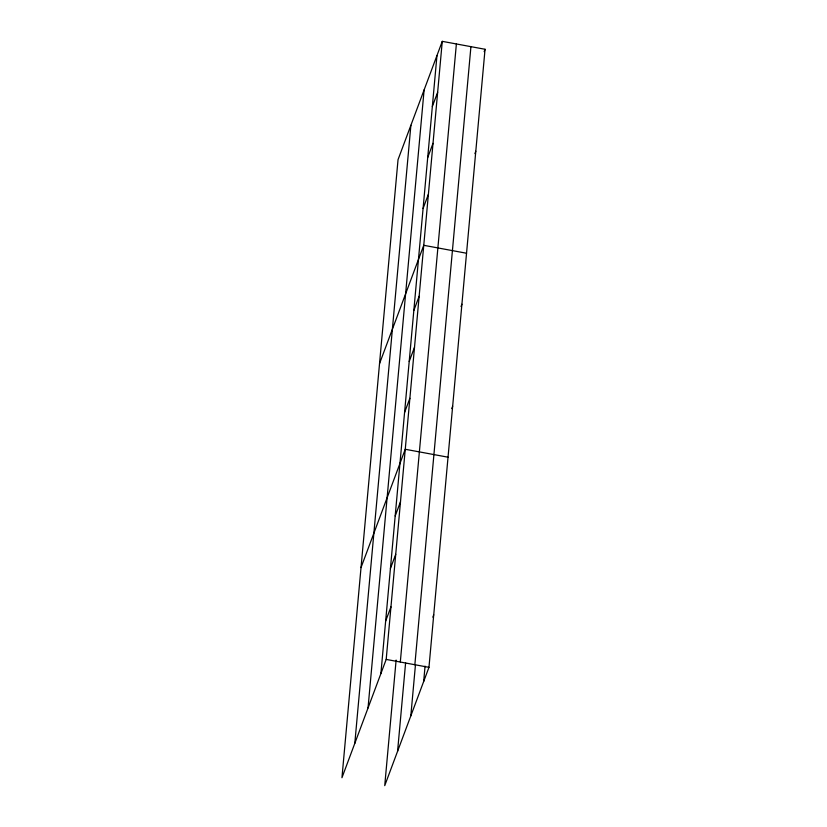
<?xml version="1.0" encoding="UTF-8"?>
<svg xmlns="http://www.w3.org/2000/svg" width="827" height="827" viewBox="0 0 827 827"><rect width="100%" height="100%" fill="white"/><g stroke="black" fill="none" stroke-linecap="round" stroke-linejoin="round"><path stroke-width="1.24" d="M354.804 743.37L410.885 125.301M368.036 707.964L424.117 89.895M380.885 673.602L436.966 55.523M442.269 41.35L398.035 159.663L341.954 777.731L386.188 659.419L442.269 41.35L485.046 49.269L428.965 667.337L384.731 785.65L396.123 660.08M400.309 662.034L456.38 43.965M397.58 751.288L405.602 662.872M414.854 664.722L470.925 46.653M410.823 715.882L415.474 664.629M423.672 681.52L425.068 666.138M432.335 106.518L437.638 92.345M427.714 157.512L433.017 143.329M423.083 208.497L428.386 194.324M484.157 51.636L485.046 49.269M379.531 363.622L423.765 245.309L466.542 253.238M413.831 310.476L419.134 296.304M474.905 153.615L475.794 151.248M409.21 361.471L414.503 347.299M404.579 412.466L409.882 398.283M361.017 567.58L405.251 449.278L448.038 457.197M461.032 306.59L461.911 304.222M395.192 515.986L400.485 501.813M390.416 568.521L395.719 554.348M451.78 408.569L452.658 406.202M385.651 621.056L390.954 606.884M432.852 617.169L433.73 614.802M386.188 659.419L428.965 667.337"/></g></svg>
